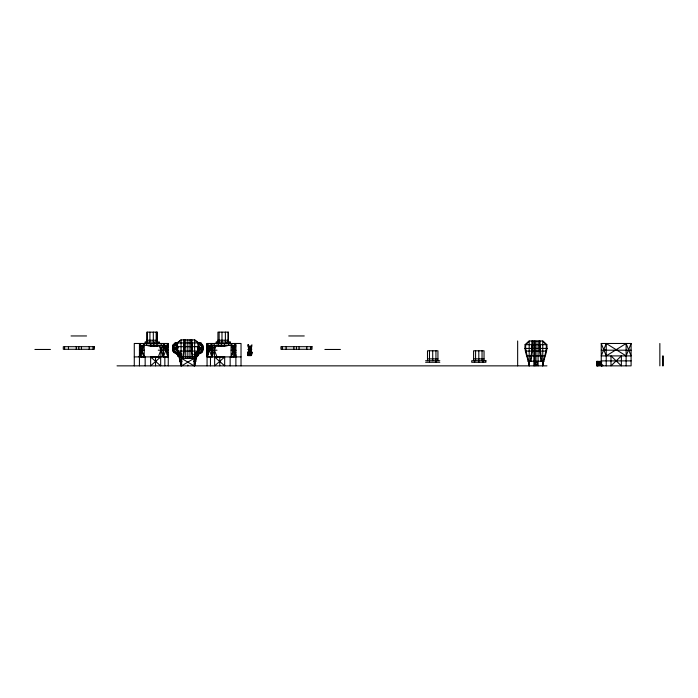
<?xml version="1.0" encoding="UTF-8"?>
<svg xmlns="http://www.w3.org/2000/svg" width="698" height="698" viewBox="0 0 698 698"><rect width="100%" height="100%" fill="white"/><g stroke="black" fill="none" stroke-linecap="round" stroke-linejoin="round"><path stroke-width="1.05" d="M182.64 358.58L183.67 351.085L183.74 339.9M530.244 361.232L531.806 351.085L531.876 340.99M532.644 340.99L532.478 351.085L530.942 361.232M248.872 350.684L248.279 349.454L249.404 347.281L249.997 347.281L251.114 349.454L250.521 350.684L251.367 352.403L251.036 354.741L248.645 354.741L248.069 353.136L248.872 350.684L250.818 350.684L251.969 352.403L251.559 355.169L248.331 355.169L248.026 352.403L249.046 350.684L248.654 349.454L249.439 347.028L251.341 347.857L251.646 349.454L250.818 350.684M179.656 355.823L179.979 356.504L178.575 356.137L177.397 354.436L173.785 352.516L172.493 349.619L173.06 345.074L174.666 343.023L176.219 342.639L177.92 343.774M177.24 350.274L178.33 347.046L177.222 345.17L175.338 343.809L173.898 347.43L172.502 348.223C174.395 349.637 177.083 354.375 179.543 352.752L180.337 353.642L178.226 356.408L177.126 353.703L173.087 351.146L173.68 349.506L175.215 348.555L176.795 348.852L179.063 352.455L179.334 353.188L175.87 347.7L173.898 347.43L178.819 352.743L179.997 352.682L179.656 353.127M532.487 348.45L532.522 344.672M531.806 351.085L531.841 344.672M249.587 348.686L250.774 352.403L250.242 354.741L249.448 355.169L249.361 350.056L250.024 347.133M248.383 355.169L248.034 352.403L249.099 350.684L248.287 349.454L249.439 347.028L248.392 349.454M197.045 355.439L197.464 356.408L196.714 356.765L195.545 356.128L195.806 355.579L195.178 355.814L195.772 356.294L195.99 355.823L196.173 356.599L198.258 355.518L198.564 353.703L202.603 351.146L203.197 349.619L202.621 345.074L201.024 343.023L199.471 342.639L197.77 343.774L199.82 347.7L201.783 347.43L203.188 348.223C201.294 349.637 198.607 354.375 196.138 352.752L195.353 353.642L197.464 356.408L198.101 355.064L196.138 352.752C193.346 353.389 194.864 356.695 195.501 355.134M172.493 349.619L173.06 345.074L174.465 344.838L176.716 346.819L177.484 348.503L176.864 349.785M184.516 339.9L184.351 351.085L183.408 358.58M250.774 352.403L250.756 353.136M248.479 355.169L248.113 352.403L248.697 351.094M251.42 355.169L251.725 352.403L250.713 350.684L251.472 349.454L250.32 347.028L249.718 347.857L250.547 350.056L249.378 351.513M250.53 347.464L250.643 346.269L251.917 344.829L251.673 347.019L251.079 347.84L250.53 347.464L251.079 347.84M250.643 347.464L250.643 346.269M249.884 347.028L249.282 354.026L249.099 350.684L248.366 349.454L249.291 347.857M178.653 356.085L178.976 356.765L179.979 356.504L178.226 356.408L177.885 355.448M178.575 356.137L178.226 356.408M181.035 355.125L180.416 354.889L180.608 355.308L181.567 354.436L180.32 352.883L181.035 355.125L179.918 356.294L179.883 355.579L180.512 355.814L179.133 355.221M180.128 353.127L181.375 354.68L179.979 354.314L180.337 353.642L181.567 354.436L180.32 352.883L181.244 353.746L180.032 355.378M250.992 355.038L250.163 355.57L250.25 354.959L251.184 355.57L247.86 355.57L249.203 355.387M177.379 344.795L177.571 342.936L181.052 339.9L194.637 339.9L198.729 342.936L176.96 342.936L181.052 339.9L181.052 365.857L179.02 356.818L196.67 356.818L194.637 365.857L194.637 339.9L198.119 342.936L198.511 346.662M196.129 356.809L194.637 365.857M529.189 365.857C528.883 358.598 524.922 351.862 525.707 344.672L529.189 340.99L529.189 365.857C528.403 358.667 524.128 351.897 525.088 344.672L529.189 340.99L542.765 340.99L546.857 344.672C547.825 351.897 543.55 358.667 542.765 365.857L542.765 340.99L546.246 344.672C547.023 351.862 543.07 358.598 542.765 365.857M251.184 355.57L248.793 355.395M139.452 355.823L140.534 354.636L140.534 343.477M198.363 347.552L197.77 351.085L177.92 351.085L177.327 347.552M241.028 365.857L241.028 343.477L206.966 343.477L206.966 355.823L208.056 354.636L208.056 343.477M249.142 348.686L249.448 350.684L249.361 348.686M196.173 356.599L195.71 356.504L196.714 356.765L198.293 354.436L201.905 352.516L202.603 351.146L202.01 349.506L200.474 348.555L198.895 348.852L196.356 353.188L199.82 347.7L198.433 348.878L198.197 350.23L198.843 350.361M177.222 345.17L175.87 347.7L177.248 348.878L177.493 350.23L176.847 350.361M250.25 354.959C252.266 355.326 248.82 355.919 249.884 355.09C251.367 355.221 248.872 355.596 247.851 355.404L248.34 355.404M143.552 343.477L143.552 346.793L142.375 350.256L140.534 352.682L139.478 352.682M211.075 343.477L211.075 346.793L209.897 350.256L208.056 352.682L207.001 352.682M177.589 355.064L177.432 355.518L179.543 352.752L180.337 353.642M247.93 355.256L249.177 355.57M159.031 345.397L163.445 356.905L168.244 343.477L134.278 343.477L134.278 365.857M210.464 365.857L210.464 356.966L207.062 356.905L211.86 343.477L211.86 356.905L216.275 345.397M230.148 365.857L230.148 356.966L235.88 356.905L231.082 343.477L231.082 356.905L235.88 343.477L235.88 365.857M197.115 353.031L201.783 347.43L201.225 344.838L199.471 342.639M601.057 364.234L597.741 365.857L596.746 363.867L597.741 361.381L601.057 363.492M601.257 343.477L606.23 355.91L626.123 343.477L631.097 355.91L601.257 355.91L606.23 343.477L626.123 355.91L631.097 343.477L601.257 343.477L601.257 365.857M139.077 356.905L141.65 350.195L144.224 356.905L144.224 343.477L139.426 356.905L145.158 356.966L145.158 365.857M142.017 349.236L143.125 346.356M158.298 356.905L162.704 345.397M231.082 356.905L233.656 350.195L231.815 345.397M179.089 355.596L177.126 353.703L178.304 352.298L179.063 352.455L177.501 352.813M198.45 350.274L198.206 348.503L198.974 346.819L201.225 344.838L202.621 345.074L203.066 346.182L203.197 349.619L201.818 350.797M195.248 355.596L194.445 353.746L195.37 352.883L194.123 354.436L195.562 353.127L194.314 354.68L194.777 354.776L196.696 353.232M195.562 353.127L194.594 353.999L195.545 356.128L198.564 353.703L197.377 352.298L195.693 352.682M196.714 356.765L195.274 354.889L194.655 355.125L194.978 354.444M196.504 355.387L195.998 356.469L195.37 356.059L195.693 355.378M195.902 356.748L196.443 356.687L195.902 356.748L196.225 356.067M249.247 355.09L248.052 355.169L249.09 355.387M249.02 355.387C248.156 356.032 248.593 354.357 249.273 355.116M631.097 343.477L631.097 365.857L596.746 365.857L597.741 363.867L601.057 361.834M601.72 361.381L596.746 361.381L597.741 363.867L601.72 365.857L602.217 364.967L602.714 365.857L602.714 364.967M178.976 356.765L180.913 354.776L180.442 352.926M198.005 348.921L197.359 347.046L198.459 345.17L200.343 343.809M175.338 343.809L176.219 342.639M180.049 353.616L180.389 353.171M180.773 353.319L180.433 353.764L181.052 353.999L180.241 354.008L181.375 354.68M249.605 355.387L250.294 355.404L249.736 355.387M172.624 346.182L174.02 344.664M250.111 355.09L249.797 355.57L250.477 354.959M251.201 355.256L250.373 355.404M250.006 348.686L250.739 348.311M247.86 355.57L248.148 355.038M160.662 356.966L150.628 365.857L150.628 356.966L160.662 356.966L160.662 365.857L150.628 356.966M224.669 356.966L214.644 365.857L214.644 356.966L224.669 356.966L224.669 365.857L214.644 356.966M196.862 352.743L197.377 352.298L196.74 352.856M197.927 354.252L197.534 354.593L198.93 353.703M250.294 355.404L251.28 355.483M249.291 347.464L248.75 347.84L248.27 347.019L248.2 344.76L249.404 347.464L249.291 346.269L248.026 344.829M179.997 355.378L179.979 356.504M194.044 358.397L181.646 365.857L181.646 358.397L194.044 358.397L194.044 365.857L181.646 358.397M180.852 355.369L180.442 355.596L180.529 354.689M201.975 345.388L202.621 345.074M248.305 344.76L248.27 347.019M194.445 353.746L194.917 353.319M194.123 354.436L194.751 354.2M194.314 354.68L194.934 354.444M194.655 355.125L195.274 354.889M194.838 355.369L195.466 355.134M195.37 356.059L196.557 355.221M196.138 352.752L197.377 352.298M250.076 350.056L248.645 350.056M148.595 343.477L146.606 343.477L146.606 345.37L150.82 346.409L156.963 346.409L161.177 345.37L161.177 343.477L159.188 343.477M216.118 343.477L214.129 343.477L214.129 345.37L218.334 346.409L224.486 346.409L228.7 345.37L228.7 343.477L226.71 343.477M173.732 351.015L173.087 351.146L177.126 353.703M200.326 352.822L201.905 352.516M248.54 355.169L249.308 355.387M248.697 347.857L251.341 347.857M547.328 348.433L524.626 348.433M163.445 356.905L163.445 343.477L168.244 356.905L164.841 356.966L164.841 365.857M527.147 355.919L544.806 355.919M248.811 347.866L250.94 347.866M195.929 361.232L193.573 361.232M544.056 361.232L527.897 361.232M156.535 343.477L151.248 343.477M218.771 343.477L224.058 343.477M71.039 335.956L86.569 335.956M288.736 335.956L304.267 335.956M146.859 340.231L157.382 340.231M217.924 340.231L228.447 340.231M525.088 344.672L546.857 344.672M139.452 345.37L168.331 345.37M206.966 345.37L235.854 345.37M177.179 346.662L197.543 346.662M139.478 346.793L143.552 346.793M164.231 343.477L164.231 346.793L168.305 346.793M207.001 346.793L211.075 346.793M231.753 343.477L231.753 346.793L235.828 346.793M531.832 347.709L532.487 347.709M539.31 340.99L539.458 347.709L540.121 347.709L541.709 361.232M248.444 348.686L251.603 348.686M34.9 349.471L50.431 349.471M248.279 349.454L251.646 349.454M324.875 349.471L340.406 349.471M248.924 349.768L249.622 349.768M248.409 350.056L251.35 350.056M139.426 350.195L144.224 350.195M158.298 350.195L168.244 350.195M207.062 350.195L217.008 350.195M231.082 350.195L235.88 350.195M601.257 350.195L631.097 350.195M139.478 350.3L142.375 350.256L142.375 345.37M168.305 350.3L165.409 350.256L164.231 346.793M207.001 350.3L209.897 350.256L209.897 345.37M235.828 350.3L232.923 350.256L231.753 346.793M603.744 350.195L606.23 350.195M248.471 351.094L251.341 351.094M525.393 351.085L546.551 351.085M248.287 351.513L251.69 351.513M248.026 352.403L251.969 352.403M168.305 352.682L167.25 352.682L165.409 350.256L165.409 345.37M235.828 352.682L234.772 352.682L232.923 350.256L232.923 345.37M248.008 353.136L251.969 353.136M248.375 354.026L251.638 354.026M139.478 354.636L140.534 354.636M167.25 343.477L167.25 354.636L168.305 354.636M207.001 354.636L208.056 354.636M234.772 343.477L234.772 354.636L235.828 354.636M251.585 354.741L248.314 354.741L249.448 355.169L249.448 354.026M139.478 355.238L140.429 355.238M167.25 354.636L167.354 355.238L168.305 355.238M207.001 355.238L207.952 355.238M234.772 354.636L234.877 355.238L235.828 355.238M134.278 356.905L168.244 356.905M207.062 356.905L241.028 356.905M427.49 358.885L437.934 358.885M473.593 358.885L484.037 358.885M425.606 360.735L439.81 360.735M601.257 360.883L631.097 360.883M182.108 361.232L179.761 361.232M425.606 362.279L439.81 362.279M597.244 362.724L596.746 362.724L601.72 362.724M596.746 363.867L601.72 363.867M117.028 365.857L546.962 365.857M195.449 354.008L194.637 353.999L195.248 352.926M179.787 356.748L179.246 356.687L179.787 356.748L179.465 356.067M198.101 355.064L198.258 355.518M201.958 351.015L202.603 351.146M250.137 355.169L249.867 355.57M178.575 353.031L178.304 352.298L179.543 352.752M180.616 353.511L181.244 353.746M180.939 354.2L181.567 354.436M179.7 355.823L180.32 356.059M248.148 355.404L248.654 354.959M173.06 345.074L173.715 345.388M176.542 348.058L177.484 348.503M234.877 355.238L235.854 355.823M167.354 355.238L168.331 355.823M175.364 352.822L177.458 354.148M178.304 352.298L178.95 352.856M178.985 353.232L179.979 354.314M198.293 354.427L196.644 352.473M195.3 353.171L195.641 353.616M195.353 353.642L195.71 354.314M197.464 356.408L197.115 356.137M197.359 347.046L198.206 348.503M179.883 355.579L180.145 356.128M198.188 352.813L198.564 353.703M249.701 355.169L249.701 354.026L250.024 355.169M201.024 343.023L201.67 344.664M234.022 351.155L234.755 353.075M212.602 345.397L217.008 356.905M211.86 356.905L207.062 343.477L207.062 365.857M139.426 343.477L144.224 356.905M192.282 358.58L191.339 351.085L191.173 339.9M181.052 365.857L179.561 356.809M193.041 358.58L192.02 351.085L191.941 339.9M541.011 361.232L539.467 351.085L539.423 344.672M176.96 349.314L177.266 351.085M249.701 354.026L249.762 354.741M248.113 352.403L248.13 353.136M540.147 351.085L540.077 340.99M192.02 351.085L191.985 342.936M540.112 344.672L540.121 347.709M539.458 347.709L539.467 351.085M663.1 355.971L663.1 365.857M662.795 355.971L662.795 365.857M659.854 343.477L659.854 365.857M626.123 343.477L626.123 365.857M606.23 343.477L606.23 365.857M601.72 364.967L601.72 365.857M597.741 361.381L597.741 365.857M596.746 361.381L596.746 365.857M538.088 340.99L538.088 365.857M535.977 340.99L535.977 365.857M534.799 340.99L534.799 365.857M533.865 340.99L533.865 365.857M517.654 340.99L517.654 365.857M484.037 360.735L484.037 350.789L473.593 350.789L473.593 360.735M483.042 360.735L483.042 362.279M482.039 350.789L482.039 360.735M478.811 350.789L478.811 362.279M475.582 350.789L475.582 360.735M474.588 360.735L474.588 362.279M437.934 360.735L437.934 350.789L427.49 350.789L427.49 360.735M435.936 350.789L435.936 362.279M432.708 350.789L432.708 360.735M429.479 350.789L429.479 362.279M310.715 346.688L310.715 349.279M306.823 346.688L306.823 349.279M299.058 346.688L299.058 349.279M296.476 346.688L296.476 349.279M293.884 346.688L293.884 349.279M286.119 346.688L286.119 349.279M282.236 346.688L282.236 349.279M249.5 347.857L249.5 349.454M233.656 351.155L233.656 356.905M229.825 342.09L229.825 343.625M228.447 342.09L228.447 332.143L217.924 332.143L217.924 342.09M228.01 332.143L228.01 342.09M225.908 342.09L225.908 343.625M225.375 332.143L225.375 342.09M224.486 343.477L224.486 346.409M221.981 332.143L221.981 342.09M221.475 342.09L221.475 343.625M221.414 343.477L221.414 346.505M219.765 356.905L219.765 365.857M219.137 332.143L219.137 342.09M218.334 343.477L218.334 346.409M217.75 342.09L217.75 343.625M216.546 342.09L216.546 343.625M214.434 345.397L214.434 356.905M212.209 345.397L212.209 356.905M189.961 339.9L189.961 358.58M187.841 339.9L187.841 358.58M187.841 364.984L187.841 365.857M185.729 339.9L185.729 358.58M183.705 342.936L183.705 346.662M168.331 343.477L168.244 365.857M163.096 345.397L163.096 356.905M160.872 345.397L160.872 356.905M157.556 342.09L157.556 343.625M157.382 342.09L157.382 332.143L146.859 332.143L146.859 342.09M156.945 332.143L156.945 342.09M156.963 343.477L156.963 346.409M156.169 332.143L156.169 342.09M155.541 356.905L155.541 365.857M153.83 342.09L153.892 346.505M153.324 332.143L153.324 342.09M150.82 343.477L150.82 346.409M149.93 332.143L149.93 342.09M149.398 342.09L149.398 343.625M147.295 332.143L147.295 342.09M145.481 342.09L145.481 343.625M141.65 350.195L141.65 356.905M139.452 343.477L139.426 365.857M93.07 346.688L93.07 349.279M89.187 346.688L89.187 349.279M81.422 346.688L81.422 349.279M78.83 346.688L78.83 349.279M76.248 346.688L76.248 349.279M68.474 346.688L68.474 349.279M64.591 346.688L64.591 349.279M621.368 355.91L610.986 365.857L610.986 355.91L621.368 365.857L621.368 355.91M159.196 342.09L145.044 342.09L145.044 343.625L159.196 343.625L159.196 342.09M230.261 342.09L216.101 342.09L216.101 343.625L230.261 343.625L230.261 342.09M94.37 346.688L63.3 346.688L63.3 349.279L94.37 349.279L94.37 346.688M312.006 346.688L280.936 346.688L280.936 349.279L312.006 349.279L312.006 346.688M485.913 360.735L471.708 360.735L471.708 362.279L485.913 362.279L485.913 360.735M537.338 361.878L534.616 361.878L534.616 364.984L537.338 364.984L537.338 361.878"/></g></svg>
